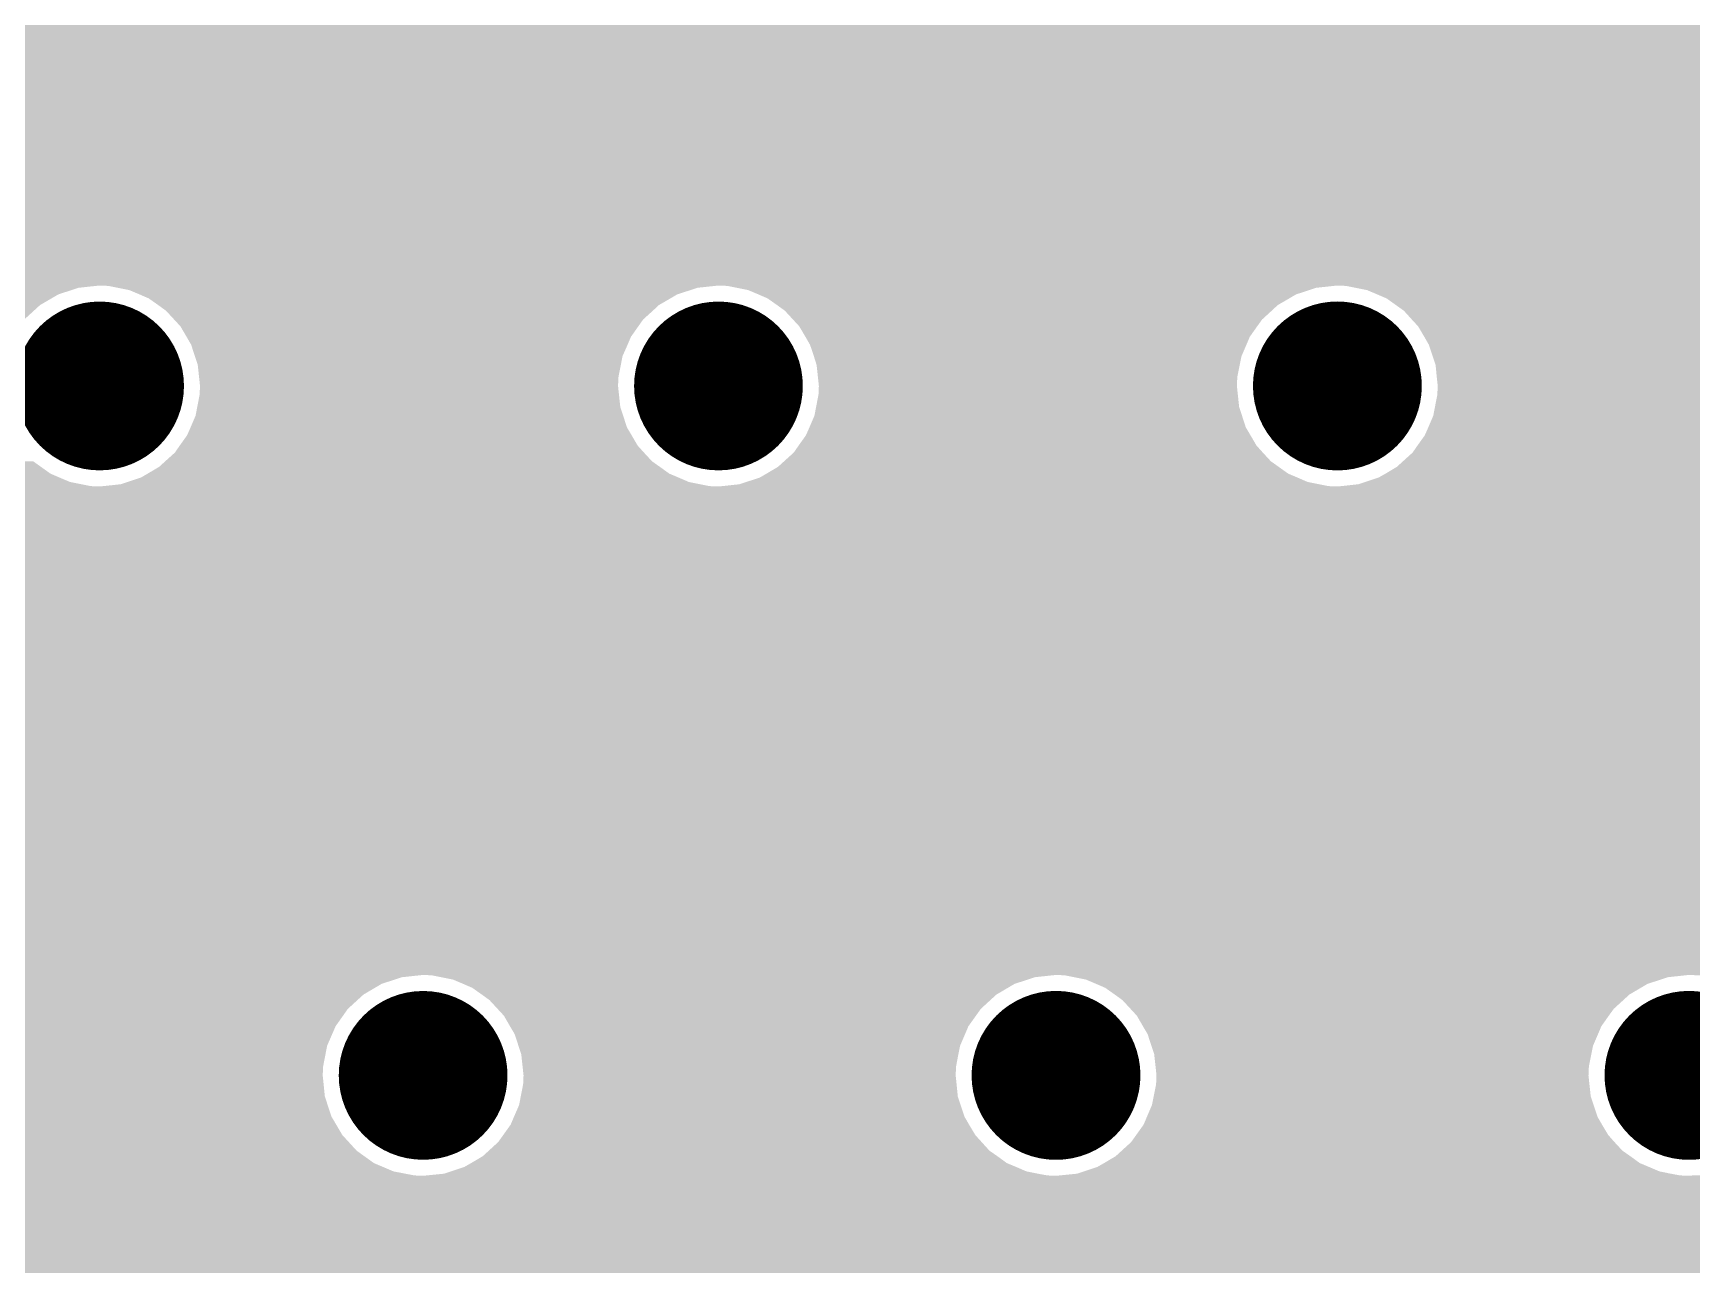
# Model space of a CAD drawing. Extents: x 295 to 953, y 10 to 290.
# Drawn here: x 648.85 to 661.2, y 176.05 to 185.22 of the extents above; entities that cross this region are included whole.
import ezdxf

# ---------------------------------------------------------------- set-up
doc = ezdxf.new("R2010")
doc.units = 0
doc.header["$LTSCALE"] = 5
doc.header["$MEASUREMENT"] = 0
doc.layers.get('0').update_dxf_attribs({"linetype": 'CONTINUOUS', "lineweight": 25})

msp = doc.modelspace()

# ---------------------------------------------------------------- linework, layer by layer
at = {"const_width": 0.629}
for points in [[(649.028, 182.592, 1), (649.656, 182.592, 1)], [(653.638, 182.592, 1), (654.266, 182.592, 1)], [(658.248, 182.592, 1), (658.877, 182.592, 1)], [(651.438, 177.458, 1), (652.066, 177.458, 1)], [(656.152, 177.458, 1), (656.781, 177.458, 1)], [(660.867, 177.458, 1), (661.496, 177.458, 1)]]:
    msp.add_lwpolyline(points, format="xyb", close=True, dxfattribs=at)
for points in [[(641.798, 183.34), (641.798, 185.615), (671.135, 183.34), (671.135, 185.615)], [(641.798, 183.323), (641.798, 183.34), (649.185, 183.323), (649.342, 183.34)], [(641.798, 183.274), (641.798, 183.323), (649.035, 183.274), (649.185, 183.323)], [(641.798, 183.194), (641.798, 183.274), (648.898, 183.194), (649.035, 183.274)], [(649.408, 183.337), (649.342, 183.34), (653.925, 183.337), (653.952, 183.34)], [(649.478, 183.323), (649.408, 183.337), (653.795, 183.323), (653.925, 183.337)], [(649.563, 183.306), (649.478, 183.323), (653.744, 183.306), (653.795, 183.323)], [(649.639, 183.274), (649.563, 183.306), (653.645, 183.274), (653.744, 183.306)], [(649.708, 183.244), (649.639, 183.274), (653.594, 183.244), (653.645, 183.274)], [(649.779, 183.194), (649.708, 183.244), (653.508, 183.194), (653.594, 183.244)], [(654.018, 183.337), (653.952, 183.34), (658.535, 183.337), (658.562, 183.34)], [(654.088, 183.323), (654.018, 183.337), (658.405, 183.323), (658.535, 183.337)], [(654.173, 183.306), (654.088, 183.323), (658.354, 183.306), (658.405, 183.323)], [(654.249, 183.274), (654.173, 183.306), (658.255, 183.274), (658.354, 183.306)], [(654.318, 183.244), (654.249, 183.274), (658.204, 183.244), (658.255, 183.274)], [(654.389, 183.194), (654.318, 183.244), (658.118, 183.194), (658.204, 183.244)], [(658.628, 183.337), (658.562, 183.34), (663.145, 183.337), (663.172, 183.34)], [(658.698, 183.323), (658.628, 183.337), (663.015, 183.323), (663.145, 183.337)], [(658.783, 183.306), (658.698, 183.323), (662.964, 183.306), (663.015, 183.323)], [(658.859, 183.274), (658.783, 183.306), (662.865, 183.274), (662.964, 183.306)], [(658.929, 183.244), (658.859, 183.274), (662.814, 183.244), (662.865, 183.274)], [(658.999, 183.194), (658.929, 183.244), (662.728, 183.194), (662.814, 183.244)], [(641.798, 183.087), (641.798, 183.194), (648.781, 183.087), (648.898, 183.194)], [(649.837, 183.152), (649.779, 183.194), (653.463, 183.152), (653.508, 183.194)], [(649.897, 183.087), (649.837, 183.152), (653.391, 183.087), (653.463, 183.152)], [(654.447, 183.152), (654.389, 183.194), (658.073, 183.152), (658.118, 183.194)], [(654.507, 183.087), (654.447, 183.152), (658.002, 183.087), (658.073, 183.152)], [(659.058, 183.152), (658.999, 183.194), (662.683, 183.152), (662.728, 183.194)], [(659.117, 183.087), (659.058, 183.152), (662.612, 183.087), (662.683, 183.152)], [(649.944, 183.036), (649.897, 183.087), (653.355, 183.036), (653.391, 183.087)], [(649.99, 182.958), (649.944, 183.036), (653.3, 182.958), (653.355, 183.036)], [(654.554, 183.036), (654.507, 183.087), (657.965, 183.036), (658.002, 183.087)], [(654.6, 182.958), (654.554, 183.036), (657.91, 182.958), (657.965, 183.036)], [(659.164, 183.036), (659.117, 183.087), (662.575, 183.036), (662.612, 183.087)], [(659.21, 182.958), (659.164, 183.036), (662.52, 182.958), (662.575, 183.036)], [(650.024, 182.899), (649.99, 182.958), (653.275, 182.899), (653.3, 182.958)], [(650.052, 182.813), (650.024, 182.899), (653.237, 182.813), (653.275, 182.899)], [(654.634, 182.899), (654.6, 182.958), (657.885, 182.899), (657.91, 182.958)], [(654.663, 182.813), (654.634, 182.899), (657.848, 182.813), (657.885, 182.899)], [(659.244, 182.899), (659.21, 182.958), (662.495, 182.899), (662.52, 182.958)], [(659.273, 182.813), (659.244, 182.899), (662.458, 182.813), (662.495, 182.899)], [(650.073, 182.749), (650.052, 182.813), (653.225, 182.749), (653.237, 182.813)], [(650.083, 182.658), (650.073, 182.749), (653.207, 182.658), (653.225, 182.749)], [(654.683, 182.749), (654.663, 182.813), (657.835, 182.749), (657.848, 182.813)], [(654.693, 182.658), (654.683, 182.749), (657.817, 182.658), (657.835, 182.749)], [(659.294, 182.749), (659.273, 182.813), (662.445, 182.749), (662.458, 182.813)], [(659.303, 182.658), (659.294, 182.749), (662.427, 182.658), (662.445, 182.749)], [(650.09, 182.592), (650.083, 182.658), (653.204, 182.592), (653.207, 182.658)], [(654.7, 182.592), (654.693, 182.658), (657.814, 182.592), (657.817, 182.658)], [(659.31, 182.592), (659.303, 182.658), (662.424, 182.592), (662.427, 182.658)], [(650.069, 182.434), (650.087, 182.526), (653.221, 182.434), (653.211, 182.526)], [(650.087, 182.526), (650.09, 182.592), (653.211, 182.526), (653.204, 182.592)], [(654.679, 182.434), (654.697, 182.526), (657.831, 182.434), (657.821, 182.526)], [(654.697, 182.526), (654.7, 182.592), (657.821, 182.526), (657.814, 182.592)], [(659.289, 182.434), (659.307, 182.526), (662.441, 182.434), (662.431, 182.526)], [(659.307, 182.526), (659.31, 182.592), (662.431, 182.526), (662.424, 182.592)], [(650.02, 182.284), (650.057, 182.371), (653.27, 182.284), (653.242, 182.371)], [(650.057, 182.371), (650.069, 182.434), (653.242, 182.371), (653.221, 182.434)], [(654.63, 182.284), (654.667, 182.371), (657.88, 182.284), (657.852, 182.371)], [(654.667, 182.371), (654.679, 182.434), (657.852, 182.371), (657.831, 182.434)], [(659.24, 182.284), (659.277, 182.371), (662.49, 182.284), (662.462, 182.371)], [(659.277, 182.371), (659.289, 182.434), (662.462, 182.371), (662.441, 182.434)], [(649.994, 182.225), (650.02, 182.284), (653.305, 182.225), (653.27, 182.284)], [(654.604, 182.225), (654.63, 182.284), (657.915, 182.225), (657.88, 182.284)], [(659.214, 182.225), (659.24, 182.284), (662.525, 182.225), (662.49, 182.284)], [(649.903, 182.096), (649.939, 182.148), (653.397, 182.096), (653.35, 182.148)], [(649.939, 182.148), (649.994, 182.225), (653.35, 182.148), (653.305, 182.225)], [(654.513, 182.096), (654.549, 182.148), (658.007, 182.096), (657.96, 182.148)], [(654.549, 182.148), (654.604, 182.225), (657.96, 182.148), (657.915, 182.225)], [(659.123, 182.096), (659.159, 182.148), (662.617, 182.096), (662.57, 182.148)], [(659.159, 182.148), (659.214, 182.225), (662.57, 182.148), (662.525, 182.225)], [(641.798, 181.939), (641.798, 182.031), (648.976, 181.939), (648.847, 182.031)], [(649.786, 181.99), (649.831, 182.031), (653.515, 181.99), (653.457, 182.031)], [(649.831, 182.031), (649.903, 182.096), (653.457, 182.031), (653.397, 182.096)], [(654.396, 181.99), (654.441, 182.031), (658.125, 181.99), (658.067, 182.031)], [(654.441, 182.031), (654.513, 182.096), (658.067, 182.031), (658.007, 182.096)], [(659.006, 181.99), (659.051, 182.031), (662.735, 181.99), (662.677, 182.031)], [(659.051, 182.031), (659.123, 182.096), (662.677, 182.031), (662.617, 182.096)], [(641.798, 181.877), (641.798, 181.939), (649.121, 181.877), (648.976, 181.939)], [(641.798, 181.846), (641.798, 181.877), (649.276, 181.846), (649.121, 181.877)], [(649.499, 181.86), (649.55, 181.877), (653.816, 181.86), (653.731, 181.877)], [(649.55, 181.877), (649.65, 181.91), (653.731, 181.877), (653.655, 181.91)], [(649.65, 181.91), (649.7, 181.939), (653.655, 181.91), (653.586, 181.939)], [(649.7, 181.939), (649.786, 181.99), (653.586, 181.939), (653.515, 181.99)], [(654.109, 181.86), (654.16, 181.877), (658.426, 181.86), (658.341, 181.877)], [(654.16, 181.877), (654.26, 181.91), (658.341, 181.877), (658.265, 181.91)], [(654.26, 181.91), (654.31, 181.939), (658.265, 181.91), (658.196, 181.939)], [(654.31, 181.939), (654.396, 181.99), (658.196, 181.939), (658.125, 181.99)], [(658.719, 181.86), (658.77, 181.877), (663.036, 181.86), (662.951, 181.877)], [(658.77, 181.877), (658.87, 181.91), (662.951, 181.877), (662.875, 181.91)], [(658.87, 181.91), (658.921, 181.939), (662.875, 181.91), (662.806, 181.939)], [(658.921, 181.939), (659.006, 181.99), (662.806, 181.939), (662.735, 181.99)], [(641.798, 181.844), (641.798, 181.846), (649.342, 181.844), (649.276, 181.846)], [(641.798, 181.807), (641.798, 181.844), (670.304, 181.807), (670.416, 181.844)], [(641.798, 181.727), (641.798, 181.807), (670.167, 181.727), (670.304, 181.807)], [(649.342, 181.844), (649.369, 181.846), (653.952, 181.844), (653.886, 181.846)], [(649.369, 181.846), (649.499, 181.86), (653.886, 181.846), (653.816, 181.86)], [(653.952, 181.844), (653.979, 181.846), (658.562, 181.844), (658.496, 181.846)], [(653.979, 181.846), (654.109, 181.86), (658.496, 181.846), (658.426, 181.86)], [(658.562, 181.844), (658.59, 181.846), (663.172, 181.844), (663.106, 181.846)], [(658.59, 181.846), (658.719, 181.86), (663.106, 181.846), (663.036, 181.86)], [(641.798, 181.62), (641.798, 181.727), (670.051, 181.62), (670.167, 181.727)], [(641.798, 181.491), (641.798, 181.62), (669.959, 181.491), (670.051, 181.62)], [(641.798, 181.346), (641.798, 181.491), (669.897, 181.346), (669.959, 181.491)], [(641.798, 181.191), (641.798, 181.346), (669.866, 181.191), (669.897, 181.346)], [(641.798, 181.125), (641.798, 181.191), (669.863, 181.125), (669.866, 181.191)], [(641.798, 180.991), (641.798, 181.125), (669.878, 180.991), (669.863, 181.125)], [(643.928, 180.99), (643.894, 180.991), (669.878, 180.99), (669.878, 180.991)], [(644.096, 180.968), (643.928, 180.99), (669.88, 180.968), (669.878, 180.99)], [(644.101, 180.967), (644.096, 180.968), (669.88, 180.967), (669.88, 180.968)], [(644.267, 180.911), (644.101, 180.967), (669.899, 180.911), (669.88, 180.967)], [(644.419, 180.825), (644.267, 180.911), (669.927, 180.825), (669.899, 180.911)], [(644.428, 180.817), (644.419, 180.825), (669.929, 180.817), (669.927, 180.825)], [(644.552, 180.711), (644.428, 180.817), (669.992, 180.711), (669.929, 180.817)], [(644.576, 180.681), (644.552, 180.711), (670.009, 180.681), (669.992, 180.711)], [(644.66, 180.574), (644.576, 180.681), (670.107, 180.574), (670.009, 180.681)], [(644.666, 180.564), (644.66, 180.574), (670.116, 180.564), (670.107, 180.574)], [(644.713, 180.473), (644.666, 180.564), (670.245, 180.473), (670.116, 180.564)], [(644.741, 180.419), (644.713, 180.473), (670.37, 180.419), (670.245, 180.473)], [(644.744, 180.41), (644.741, 180.419), (670.39, 180.41), (670.37, 180.419)], [(644.753, 180.38), (644.744, 180.41), (670.545, 180.38), (670.39, 180.41)], [(644.753, 180.377), (644.753, 180.38), (670.611, 180.377), (670.545, 180.38)], [(644.791, 180.251), (644.753, 180.377), (671.135, 180.251), (671.135, 180.377)], [(644.807, 180.077), (644.791, 180.251), (671.135, 180.077), (671.135, 180.251)], [(644.783, 179.869), (644.807, 180.043), (671.135, 179.869), (671.135, 180.043)], [(644.807, 180.043), (644.807, 180.077), (671.135, 180.043), (671.135, 180.077)], [(644.728, 179.704), (644.783, 179.869), (671.135, 179.704), (671.135, 179.869)], [(644.641, 179.552), (644.728, 179.704), (671.135, 179.552), (671.135, 179.704)], [(644.527, 179.419), (644.641, 179.552), (671.135, 179.419), (671.135, 179.552)], [(644.391, 179.31), (644.527, 179.419), (671.135, 179.31), (671.135, 179.419)], [(644.235, 179.23), (644.391, 179.31), (671.135, 179.23), (671.135, 179.31)], [(641.798, 178.206), (641.798, 179.163), (671.135, 178.206), (671.135, 179.163)], [(643.894, 179.163), (644.068, 179.18), (671.135, 179.163), (671.135, 179.18)], [(644.068, 179.18), (644.235, 179.23), (671.135, 179.18), (671.135, 179.23)], [(641.798, 178.189), (641.798, 178.206), (651.595, 178.189), (651.752, 178.206)], [(641.798, 178.14), (641.798, 178.189), (651.444, 178.14), (651.595, 178.189)], [(651.818, 178.203), (651.752, 178.206), (656.439, 178.203), (656.467, 178.206)], [(651.888, 178.189), (651.818, 178.203), (656.309, 178.189), (656.439, 178.203)], [(651.973, 178.172), (651.888, 178.189), (656.259, 178.172), (656.309, 178.189)], [(652.049, 178.14), (651.973, 178.172), (656.159, 178.14), (656.259, 178.172)], [(656.533, 178.203), (656.467, 178.206), (661.154, 178.203), (661.182, 178.206)], [(656.603, 178.189), (656.533, 178.203), (661.024, 178.189), (661.154, 178.203)], [(656.688, 178.172), (656.603, 178.189), (660.974, 178.172), (661.024, 178.189)], [(656.764, 178.14), (656.688, 178.172), (660.874, 178.14), (660.974, 178.172)], [(661.247, 178.203), (661.182, 178.206), (665.345, 178.203), (665.373, 178.206)], [(641.798, 178.06), (641.798, 178.14), (651.308, 178.06), (651.444, 178.14)], [(641.798, 177.953), (641.798, 178.06), (651.191, 177.953), (651.308, 178.06)], [(652.118, 178.11), (652.049, 178.14), (656.108, 178.11), (656.159, 178.14)], [(652.189, 178.06), (652.118, 178.11), (656.023, 178.06), (656.108, 178.11)], [(652.247, 178.018), (652.189, 178.06), (655.977, 178.018), (656.023, 178.06)], [(656.833, 178.11), (656.764, 178.14), (660.823, 178.11), (660.874, 178.14)], [(656.904, 178.06), (656.833, 178.11), (660.738, 178.06), (660.823, 178.11)], [(656.962, 178.018), (656.904, 178.06), (660.692, 178.018), (660.738, 178.06)], [(641.798, 177.824), (641.798, 177.953), (651.1, 177.824), (651.191, 177.953)], [(652.307, 177.953), (652.247, 178.018), (655.906, 177.953), (655.977, 178.018)], [(652.354, 177.902), (652.307, 177.953), (655.87, 177.902), (655.906, 177.953)], [(657.022, 177.953), (656.962, 178.018), (660.621, 177.953), (660.692, 178.018)], [(657.069, 177.902), (657.022, 177.953), (660.584, 177.902), (660.621, 177.953)], [(641.798, 177.679), (641.798, 177.824), (651.037, 177.679), (651.1, 177.824)], [(652.399, 177.824), (652.354, 177.902), (655.814, 177.824), (655.87, 177.902)], [(652.434, 177.765), (652.399, 177.824), (655.789, 177.765), (655.814, 177.824)], [(657.114, 177.824), (657.069, 177.902), (660.529, 177.824), (660.584, 177.902)], [(657.149, 177.765), (657.114, 177.824), (660.504, 177.765), (660.529, 177.824)], [(641.798, 177.524), (641.798, 177.679), (651.007, 177.524), (651.037, 177.679)], [(652.462, 177.679), (652.434, 177.765), (655.752, 177.679), (655.789, 177.765)], [(652.483, 177.615), (652.462, 177.679), (655.739, 177.615), (655.752, 177.679)], [(657.177, 177.679), (657.149, 177.765), (660.467, 177.679), (660.504, 177.765)], [(657.198, 177.615), (657.177, 177.679), (660.454, 177.615), (660.467, 177.679)], [(652.493, 177.524), (652.483, 177.615), (655.722, 177.524), (655.739, 177.615)], [(657.208, 177.524), (657.198, 177.615), (660.436, 177.524), (660.454, 177.615)], [(641.798, 177.458), (641.798, 177.524), (651.004, 177.458), (651.007, 177.524)], [(641.798, 177.3), (641.798, 177.458), (651.02, 177.3), (651.004, 177.458)], [(652.5, 177.458), (652.493, 177.524), (655.719, 177.458), (655.722, 177.524)], [(652.497, 177.392), (652.5, 177.458), (655.726, 177.392), (655.719, 177.458)], [(657.215, 177.458), (657.208, 177.524), (660.433, 177.458), (660.436, 177.524)], [(657.212, 177.392), (657.215, 177.458), (660.44, 177.392), (660.433, 177.458)], [(652.479, 177.3), (652.497, 177.392), (655.735, 177.3), (655.726, 177.392)], [(657.194, 177.3), (657.212, 177.392), (660.45, 177.3), (660.44, 177.392)], [(641.798, 177.15), (641.798, 177.3), (651.07, 177.15), (651.02, 177.3)], [(652.429, 177.15), (652.467, 177.237), (655.785, 177.15), (655.756, 177.237)], [(652.467, 177.237), (652.479, 177.3), (655.756, 177.237), (655.735, 177.3)], [(657.144, 177.15), (657.181, 177.237), (660.5, 177.15), (660.471, 177.237)], [(657.181, 177.237), (657.194, 177.3), (660.471, 177.237), (660.45, 177.3)], [(641.798, 177.014), (641.798, 177.15), (651.15, 177.014), (651.07, 177.15)], [(652.349, 177.014), (652.404, 177.091), (655.865, 177.014), (655.819, 177.091)], [(652.404, 177.091), (652.429, 177.15), (655.819, 177.091), (655.785, 177.15)], [(657.064, 177.014), (657.119, 177.091), (660.58, 177.014), (660.534, 177.091)], [(657.119, 177.091), (657.144, 177.15), (660.534, 177.091), (660.5, 177.15)], [(641.798, 176.897), (641.798, 177.014), (651.257, 176.897), (651.15, 177.014)], [(652.241, 176.897), (652.312, 176.962), (655.971, 176.897), (655.912, 176.962)], [(652.312, 176.962), (652.349, 177.014), (655.912, 176.962), (655.865, 177.014)], [(656.956, 176.897), (657.027, 176.962), (660.686, 176.897), (660.626, 176.962)], [(657.027, 176.962), (657.064, 177.014), (660.626, 176.962), (660.58, 177.014)], [(641.798, 176.805), (641.798, 176.897), (651.385, 176.805), (651.257, 176.897)], [(652.11, 176.805), (652.196, 176.856), (656.1, 176.805), (656.03, 176.856)], [(652.196, 176.856), (652.241, 176.897), (656.03, 176.856), (655.971, 176.897)], [(656.825, 176.805), (656.911, 176.856), (660.815, 176.805), (660.745, 176.856)], [(656.911, 176.856), (656.956, 176.897), (660.745, 176.856), (660.686, 176.897)], [(641.798, 176.743), (641.798, 176.805), (651.531, 176.743), (651.385, 176.805)], [(641.798, 176.713), (641.798, 176.743), (651.686, 176.713), (651.531, 176.743)], [(641.798, 176.71), (641.798, 176.713), (651.752, 176.71), (651.686, 176.713)], [(641.798, 172.443), (641.798, 176.71), (671.135, 172.443), (671.135, 176.71)], [(651.752, 176.71), (651.779, 176.713), (656.467, 176.71), (656.401, 176.713)], [(651.779, 176.713), (651.909, 176.726), (656.401, 176.713), (656.331, 176.726)], [(651.909, 176.726), (651.96, 176.743), (656.331, 176.726), (656.246, 176.743)], [(651.96, 176.743), (652.059, 176.776), (656.246, 176.743), (656.17, 176.776)], [(652.059, 176.776), (652.11, 176.805), (656.17, 176.776), (656.1, 176.805)], [(656.467, 176.71), (656.494, 176.713), (661.182, 176.71), (661.116, 176.713)], [(656.494, 176.713), (656.624, 176.726), (661.116, 176.713), (661.045, 176.726)], [(656.624, 176.726), (656.675, 176.743), (661.045, 176.726), (660.961, 176.743)], [(656.675, 176.743), (656.774, 176.776), (660.961, 176.743), (660.884, 176.776)], [(656.774, 176.776), (656.825, 176.805), (660.884, 176.776), (660.815, 176.805)], [(661.182, 176.71), (661.209, 176.713), (665.373, 176.71), (665.307, 176.713)]]:
    msp.add_solid(points)

doc.saveas('drawing.dxf')
